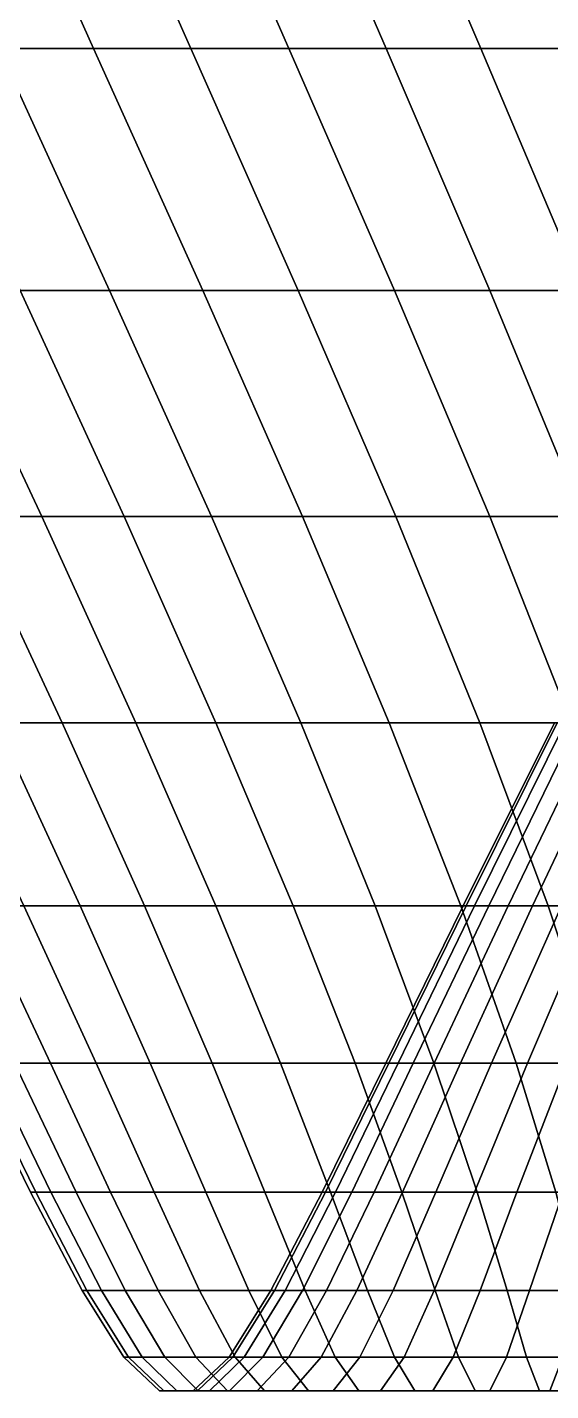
# Model space of a CAD drawing. Extents: x -13.1 to 9.8, y -16 to 20.1.
# Drawn here: x -5.12 to -1.19, y -15.97 to -5.73 of the extents above; entities that cross this region are included whole.
import ezdxf

# ---------------------------------------------------------------- set-up
doc = ezdxf.new("R2010")
doc.units = 0
doc.header["$MEASUREMENT"] = 0

msp = doc.modelspace()

# ---------------------------------------------------------------- linework, layer by layer
for points in [[(-6.20092, -3.97904, 5.64658), (-5.33572, -5.88999, 5.57277), (-4.62299, -5.88999, 5.75576), (-5.47875, -3.97904, 5.832)], [(-5.47875, -3.97904, -5.832), (-4.62299, -5.88999, -5.75576), (-5.33572, -5.88999, -5.57277), (-6.20092, -3.97904, -5.64658)], [(-5.47875, -3.97904, 5.832), (-4.62299, -5.88999, 5.75576), (-3.89294, -5.88999, 5.84799), (-4.73904, -3.97904, 5.92545)], [(-4.73904, -3.97904, -5.92545), (-3.89294, -5.88999, -5.84799), (-4.62299, -5.88999, -5.75576), (-5.47875, -3.97904, -5.832)], [(-4.73904, -3.97904, 5.92545), (-3.89294, -5.88999, 5.84799), (-3.15709, -5.88999, 5.84799), (-3.99344, -3.97904, 5.92545)], [(-3.99344, -3.97904, -5.92545), (-3.15709, -5.88999, -5.84799), (-3.89294, -5.88999, -5.84799), (-4.73904, -3.97904, -5.92545)], [(-3.99344, -3.97904, 5.92545), (-3.15709, -5.88999, 5.84799), (-2.42705, -5.88999, 5.75576), (-3.25372, -3.97904, 5.832)], [(-3.25372, -3.97904, -5.832), (-2.42705, -5.88999, -5.75576), (-3.15709, -5.88999, -5.84799), (-3.99344, -3.97904, -5.92545)], [(-3.25372, -3.97904, 5.832), (-2.42705, -5.88999, 5.75576), (-1.71432, -5.88999, 5.57277), (-2.53155, -3.97904, 5.64658)], [(-2.53155, -3.97904, -5.64658), (-1.71432, -5.88999, -5.57277), (-2.42705, -5.88999, -5.75576), (-3.25372, -3.97904, -5.832)], [(-2.53155, -3.97904, 5.64658), (-1.71432, -5.88999, 5.57277), (-1.03014, -5.88999, 5.30188), (-1.83832, -3.97904, 5.37211)], [(-1.83832, -3.97904, -5.37211), (-1.03014, -5.88999, -5.30188), (-1.71432, -5.88999, -5.57277), (-2.53155, -3.97904, -5.64658)], [(-1.83832, -3.97904, 5.37211), (-1.03014, -5.88999, 5.30188), (-0.385312, -5.88999, 4.94738), (-1.18495, -3.97904, 5.01292)], [(-1.18495, -3.97904, -5.01292), (-0.385312, -5.88999, -4.94738), (-1.03014, -5.88999, -5.30188), (-1.83832, -3.97904, -5.37211)], [(-6.01989, -5.88999, 5.30188), (-5.1742, -7.70806, 5.20512), (-4.50251, -7.70806, 5.47106), (-5.33572, -5.88999, 5.57277)], [(-5.33572, -5.88999, -5.57277), (-4.50251, -7.70806, -5.47106), (-5.1742, -7.70806, -5.20512), (-6.01989, -5.88999, -5.30188)], [(-5.33572, -5.88999, 5.57277), (-4.50251, -7.70806, 5.47106), (-3.80279, -7.70806, 5.65072), (-4.62299, -5.88999, 5.75576)], [(-4.62299, -5.88999, -5.75576), (-3.80279, -7.70806, -5.65072), (-4.50251, -7.70806, -5.47106), (-5.33572, -5.88999, -5.57277)], [(-4.62299, -5.88999, 5.75576), (-3.80279, -7.70806, 5.65072), (-3.08607, -7.70806, 5.74126), (-3.89294, -5.88999, 5.84799)], [(-3.89294, -5.88999, -5.84799), (-3.08607, -7.70806, -5.74126), (-3.80279, -7.70806, -5.65072), (-4.62299, -5.88999, -5.75576)], [(-3.89294, -5.88999, 5.84799), (-3.08607, -7.70806, 5.74126), (-2.36365, -7.70806, 5.74126), (-3.15709, -5.88999, 5.84799)], [(-3.15709, -5.88999, -5.84799), (-2.36365, -7.70806, -5.74126), (-3.08607, -7.70806, -5.74126), (-3.89294, -5.88999, -5.84799)], [(-3.15709, -5.88999, 5.84799), (-2.36365, -7.70806, 5.74126), (-1.64692, -7.70806, 5.65072), (-2.42705, -5.88999, 5.75576)], [(-2.42705, -5.88999, -5.75576), (-1.64692, -7.70806, -5.65072), (-2.36365, -7.70806, -5.74126), (-3.15709, -5.88999, -5.84799)], [(-2.42705, -5.88999, 5.75576), (-1.64692, -7.70806, 5.65072), (-0.947201, -7.70806, 5.47106), (-1.71432, -5.88999, 5.57277)], [(-1.71432, -5.88999, -5.57277), (-0.947201, -7.70806, -5.47106), (-1.64692, -7.70806, -5.65072), (-2.42705, -5.88999, -5.75576)], [(-1.71432, -5.88999, 5.57277), (-0.947201, -7.70806, 5.47106), (-0.275513, -7.70806, 5.20512), (-1.03014, -5.88999, 5.30188)], [(-1.03014, -5.88999, -5.30188), (-0.275513, -7.70806, -5.20512), (-0.947201, -7.70806, -5.47106), (-1.71432, -5.88999, -5.57277)], [(-6.39171, -7.70806, 4.43246), (-5.582, -9.40456, 4.32877), (-5.01123, -9.40456, 4.74346), (-5.80726, -7.70806, 4.85709)], [(-5.80726, -7.70806, -4.85709), (-5.01123, -9.40456, -4.74346), (-5.582, -9.40456, -4.32877), (-6.39171, -7.70806, -4.43246)], [(-5.80726, -7.70806, 4.85709), (-5.01123, -9.40456, 4.74346), (-4.39297, -9.40456, 5.08335), (-5.1742, -7.70806, 5.20512)], [(-5.1742, -7.70806, -5.20512), (-4.39297, -9.40456, -5.08335), (-5.01123, -9.40456, -4.74346), (-5.80726, -7.70806, -4.85709)], [(-5.1742, -7.70806, 5.20512), (-4.39297, -9.40456, 5.08335), (-3.737, -9.40456, 5.34307), (-4.50251, -7.70806, 5.47106)], [(-4.50251, -7.70806, -5.47106), (-3.737, -9.40456, -5.34307), (-4.39297, -9.40456, -5.08335), (-5.1742, -7.70806, -5.20512)], [(-4.50251, -7.70806, 5.47106), (-3.737, -9.40456, 5.34307), (-3.05365, -9.40456, 5.51852), (-3.80279, -7.70806, 5.65072)], [(-3.80279, -7.70806, -5.65072), (-3.05365, -9.40456, -5.51852), (-3.737, -9.40456, -5.34307), (-4.50251, -7.70806, -5.47106)], [(-3.80279, -7.70806, 5.65072), (-3.05365, -9.40456, 5.51852), (-2.35369, -9.40456, 5.60695), (-3.08607, -7.70806, 5.74126)], [(-3.08607, -7.70806, -5.74126), (-2.35369, -9.40456, -5.60695), (-3.05365, -9.40456, -5.51852), (-3.80279, -7.70806, -5.65072)], [(-3.08607, -7.70806, 5.74126), (-2.35369, -9.40456, 5.60695), (-1.64817, -9.40456, 5.60695), (-2.36365, -7.70806, 5.74126)], [(-2.36365, -7.70806, -5.74126), (-1.64817, -9.40456, -5.60695), (-2.35369, -9.40456, -5.60695), (-3.08607, -7.70806, -5.74126)], [(-2.36365, -7.70806, 5.74126), (-1.64817, -9.40456, 5.60695), (-0.948218, -9.40456, 5.51852), (-1.64692, -7.70806, 5.65072)], [(-1.64692, -7.70806, -5.65072), (-0.948218, -9.40456, -5.51852), (-1.64817, -9.40456, -5.60695), (-2.36365, -7.70806, -5.74126)], [(-1.64692, -7.70806, 5.65072), (-0.948218, -9.40456, 5.51852), (-0.264864, -9.40456, 5.34307), (-0.947201, -7.70806, 5.47106)], [(-0.947201, -7.70806, -5.47106), (-0.264864, -9.40456, -5.34307), (-0.948218, -9.40456, -5.51852), (-1.64692, -7.70806, -5.65072)], [(-6.0963, -9.40456, 3.84581), (-5.3584, -10.9528, 3.73622), (-4.85875, -10.9528, 4.20541), (-5.582, -9.40456, 4.32877)], [(-5.582, -9.40456, -4.32877), (-4.85875, -10.9528, -4.20541), (-5.3584, -10.9528, -3.73622), (-6.0963, -9.40456, -3.84581)], [(-5.582, -9.40456, 4.32877), (-4.85875, -10.9528, 4.20541), (-4.30424, -10.9528, 4.60829), (-5.01123, -9.40456, 4.74346)], [(-5.01123, -9.40456, -4.74346), (-4.30424, -10.9528, -4.60829), (-4.85875, -10.9528, -4.20541), (-5.582, -9.40456, -4.32877)], [(-5.01123, -9.40456, 4.74346), (-4.30424, -10.9528, 4.60829), (-3.70361, -10.9528, 4.93849), (-4.39297, -9.40456, 5.08335)], [(-4.39297, -9.40456, -5.08335), (-3.70361, -10.9528, -4.93849), (-4.30424, -10.9528, -4.60829), (-5.01123, -9.40456, -4.74346)], [(-4.39297, -9.40456, 5.08335), (-3.70361, -10.9528, 4.93849), (-3.06633, -10.9528, 5.19081), (-3.737, -9.40456, 5.34307)], [(-3.737, -9.40456, -5.34307), (-3.06633, -10.9528, -5.19081), (-3.70361, -10.9528, -4.93849), (-4.39297, -9.40456, -5.08335)], [(-3.737, -9.40456, 5.34307), (-3.06633, -10.9528, 5.19081), (-2.40245, -10.9528, 5.36126), (-3.05365, -9.40456, 5.51852)], [(-3.05365, -9.40456, -5.51852), (-2.40245, -10.9528, -5.36126), (-3.06633, -10.9528, -5.19081), (-3.737, -9.40456, -5.34307)], [(-3.05365, -9.40456, 5.51852), (-2.40245, -10.9528, 5.36126), (-1.72244, -10.9528, 5.44717), (-2.35369, -9.40456, 5.60695)], [(-2.35369, -9.40456, -5.60695), (-1.72244, -10.9528, -5.44717), (-2.40245, -10.9528, -5.36126), (-3.05365, -9.40456, -5.51852)], [(-2.35369, -9.40456, 5.60695), (-1.72244, -10.9528, 5.44717), (-1.03702, -10.9528, 5.44717), (-1.64817, -9.40456, 5.60695)], [(-1.64817, -9.40456, -5.60695), (-1.03702, -10.9528, -5.44717), (-1.72244, -10.9528, -5.44717), (-2.35369, -9.40456, -5.60695)], [(-1.64817, -9.40456, 5.60695), (-1.03702, -10.9528, 5.44717), (-0.357016, -10.9528, 5.36126), (-0.948218, -9.40456, 5.51852)], [(-0.948218, -9.40456, -5.51852), (-0.357016, -10.9528, -5.36126), (-1.03702, -10.9528, -5.44717), (-1.64817, -9.40456, -5.60695)], [(-5.7953, -10.9528, 3.2081), (-5.14512, -12.3282, 3.10048), (-4.72288, -12.3282, 3.61088), (-5.3584, -10.9528, 3.73622)], [(-5.3584, -10.9528, -3.73622), (-4.72288, -12.3282, -3.61088), (-5.14512, -12.3282, -3.10048), (-5.7953, -10.9528, -3.2081)], [(-5.3584, -10.9528, 3.73622), (-4.72288, -12.3282, 3.61088), (-4.24, -12.3282, 4.06434), (-4.85875, -10.9528, 4.20541)], [(-4.85875, -10.9528, -4.20541), (-4.24, -12.3282, -4.06434), (-4.72288, -12.3282, -3.61088), (-5.3584, -10.9528, -3.73622)], [(-4.85875, -10.9528, 4.20541), (-4.24, -12.3282, 4.06434), (-3.70409, -12.3282, 4.4537), (-4.30424, -10.9528, 4.60829)], [(-4.30424, -10.9528, -4.60829), (-3.70409, -12.3282, -4.4537), (-4.24, -12.3282, -4.06434), (-4.85875, -10.9528, -4.20541)], [(-4.30424, -10.9528, 4.60829), (-3.70409, -12.3282, 4.4537), (-3.1236, -12.3282, 4.77283), (-3.70361, -10.9528, 4.93849)], [(-3.70361, -10.9528, -4.93849), (-3.1236, -12.3282, -4.77283), (-3.70409, -12.3282, -4.4537), (-4.30424, -10.9528, -4.60829)], [(-3.70361, -10.9528, 4.93849), (-3.1236, -12.3282, 4.77283), (-2.5077, -12.3282, 5.01668), (-3.06633, -10.9528, 5.19081)], [(-3.06633, -10.9528, -5.19081), (-2.5077, -12.3282, -5.01668), (-3.1236, -12.3282, -4.77283), (-3.70361, -10.9528, -4.93849)], [(-3.06633, -10.9528, 5.19081), (-2.5077, -12.3282, 5.01668), (-1.86609, -12.3282, 5.18142), (-2.40245, -10.9528, 5.36126)], [(-2.40245, -10.9528, -5.36126), (-1.86609, -12.3282, -5.18142), (-2.5077, -12.3282, -5.01668), (-3.06633, -10.9528, -5.19081)], [(-2.40245, -10.9528, 5.36126), (-1.86609, -12.3282, 5.18142), (-1.20889, -12.3282, 5.26444), (-1.72244, -10.9528, 5.44717)], [(-1.72244, -10.9528, -5.44717), (-1.20889, -12.3282, -5.26444), (-1.86609, -12.3282, -5.18142), (-2.40245, -10.9528, -5.36126)], [(-1.84747, -12.3282), (-1.16233, -10.9528), (-1.14229, -10.9528, 0.318605), (-1.82598, -12.3282, 0.341552)], [(-1.82598, -12.3282, -0.341552), (-1.14229, -10.9528, -0.318605), (-1.16233, -10.9528), (-1.84747, -12.3282)], [(-1.82598, -12.3282, 0.341552), (-1.14229, -10.9528, 0.318605), (-1.08247, -10.9528, 0.632185), (-1.76185, -12.3282, 0.677718)], [(-1.76185, -12.3282, -0.677718), (-1.08247, -10.9528, -0.632185), (-1.14229, -10.9528, -0.318605), (-1.82598, -12.3282, -0.341552)], [(-1.76185, -12.3282, 0.677718), (-1.08247, -10.9528, 0.632185), (-0.983819, -10.9528, 0.935796), (-1.6561, -12.3282, 1.0032)], [(-1.6561, -12.3282, -1.0032), (-0.983819, -10.9528, -0.935796), (-1.08247, -10.9528, -0.632185), (-1.76185, -12.3282, -0.677718)], [(-1.72244, -10.9528, 5.44717), (-1.20889, -12.3282, 5.26444), (-0.546472, -12.3282, 5.26444), (-1.03702, -10.9528, 5.44717)], [(-1.03702, -10.9528, -5.44717), (-0.546472, -12.3282, -5.26444), (-1.20889, -12.3282, -5.26444), (-1.72244, -10.9528, -5.44717)], [(-1.6561, -12.3282, 1.0032), (-0.983819, -10.9528, 0.935796), (-0.847895, -10.9528, 1.22465), (-1.51039, -12.3282, 1.31285)], [(-1.51039, -12.3282, -1.31285), (-0.847895, -10.9528, -1.22465), (-0.983819, -10.9528, -0.935796), (-1.6561, -12.3282, -1.0032)], [(-1.51039, -12.3282, 1.31285), (-0.847895, -10.9528, 1.22465), (-0.67684, -10.9528, 1.49419), (-1.32701, -12.3282, 1.6018)], [(-1.32701, -12.3282, -1.6018), (-0.67684, -10.9528, -1.49419), (-0.847895, -10.9528, -1.22465), (-1.51039, -12.3282, -1.31285)], [(-1.32701, -12.3282, 1.6018), (-0.67684, -10.9528, 1.49419), (-0.473352, -10.9528, 1.74016), (-1.10887, -12.3282, 1.86549)], [(-1.10887, -12.3282, -1.86549), (-0.473352, -10.9528, -1.74016), (-0.67684, -10.9528, -1.49419), (-1.32701, -12.3282, -1.6018)], [(-5.78211, -12.3282, 1.9418), (-5.21598, -13.5092, 1.867), (-4.9448, -13.5092, 2.44329), (-5.50007, -12.3282, 2.54118)], [(-5.50007, -12.3282, -2.54118), (-4.9448, -13.5092, -2.44329), (-5.21598, -13.5092, -1.867), (-5.78211, -12.3282, -1.9418)], [(-5.50007, -12.3282, 2.54118), (-4.9448, -13.5092, 2.44329), (-4.60353, -13.5092, 2.98104), (-5.14512, -12.3282, 3.10048)], [(-5.14512, -12.3282, -3.10048), (-4.60353, -13.5092, -2.98104), (-4.9448, -13.5092, -2.44329), (-5.50007, -12.3282, -2.54118)], [(-5.14512, -12.3282, 3.10048), (-4.60353, -13.5092, 2.98104), (-4.19756, -13.5092, 3.47179), (-4.72288, -12.3282, 3.61088)], [(-4.72288, -12.3282, -3.61088), (-4.19756, -13.5092, -3.47179), (-4.60353, -13.5092, -2.98104), (-5.14512, -12.3282, -3.10048)], [(-4.72288, -12.3282, 3.61088), (-4.19756, -13.5092, 3.47179), (-3.73327, -13.5092, 3.90778), (-4.24, -12.3282, 4.06434)], [(-4.24, -12.3282, -4.06434), (-3.73327, -13.5092, -3.90778), (-4.19756, -13.5092, -3.47179), (-4.72288, -12.3282, -3.61088)], [(-4.24, -12.3282, 4.06434), (-3.73327, -13.5092, 3.90778), (-3.21801, -13.5092, 4.28214), (-3.70409, -12.3282, 4.4537)], [(-3.70409, -12.3282, -4.4537), (-3.21801, -13.5092, -4.28214), (-3.73327, -13.5092, -3.90778), (-4.24, -12.3282, -4.06434)], [(-3.70409, -12.3282, 4.4537), (-3.21801, -13.5092, 4.28214), (-2.65988, -13.5092, 4.58897), (-3.1236, -12.3282, 4.77283)], [(-3.1236, -12.3282, -4.77283), (-2.65988, -13.5092, -4.58897), (-3.21801, -13.5092, -4.28214), (-3.70409, -12.3282, -4.4537)], [(-3.1236, -12.3282, 4.77283), (-2.65988, -13.5092, 4.58897), (-2.06771, -13.5092, 4.82343), (-2.5077, -12.3282, 5.01668)], [(-2.5077, -12.3282, -5.01668), (-2.06771, -13.5092, -4.82343), (-2.65988, -13.5092, -4.58897), (-3.1236, -12.3282, -4.77283)], [(-2.5077, -12.3282, 5.01668), (-2.06771, -13.5092, 4.82343), (-1.45081, -13.5092, 4.98182), (-1.86609, -12.3282, 5.18142)], [(-1.86609, -12.3282, -5.18142), (-1.45081, -13.5092, -4.98182), (-2.06771, -13.5092, -4.82343), (-2.5077, -12.3282, -5.01668)], [(-2.42787, -13.5092), (-1.84747, -12.3282), (-1.82598, -12.3282, 0.341552), (-2.40478, -13.5092, 0.367019)], [(-2.40478, -13.5092, -0.367019), (-1.82598, -12.3282, -0.341552), (-1.84747, -12.3282), (-2.42787, -13.5092)], [(-2.40478, -13.5092, 0.367019), (-1.82598, -12.3282, 0.341552), (-1.76185, -12.3282, 0.677718), (-2.33587, -13.5092, 0.72825)], [(-2.33587, -13.5092, -0.72825), (-1.76185, -12.3282, -0.677718), (-1.82598, -12.3282, -0.341552), (-2.40478, -13.5092, -0.367019)], [(-2.33587, -13.5092, 0.72825), (-1.76185, -12.3282, 0.677718), (-1.6561, -12.3282, 1.0032), (-2.22223, -13.5092, 1.078)], [(-2.22223, -13.5092, -1.078), (-1.6561, -12.3282, -1.0032), (-1.76185, -12.3282, -0.677718), (-2.33587, -13.5092, -0.72825)], [(-2.22223, -13.5092, 1.078), (-1.6561, -12.3282, 1.0032), (-1.51039, -12.3282, 1.31285), (-2.06565, -13.5092, 1.41074)], [(-2.06565, -13.5092, -1.41074), (-1.51039, -12.3282, -1.31285), (-1.6561, -12.3282, -1.0032), (-2.22223, -13.5092, -1.078)], [(-2.06565, -13.5092, 1.41074), (-1.51039, -12.3282, 1.31285), (-1.32701, -12.3282, 1.6018), (-1.8686, -13.5092, 1.72124)], [(-1.8686, -13.5092, -1.72124), (-1.32701, -12.3282, -1.6018), (-1.51039, -12.3282, -1.31285), (-2.06565, -13.5092, -1.41074)], [(-1.8686, -13.5092, 1.72124), (-1.32701, -12.3282, 1.6018), (-1.10887, -12.3282, 1.86549), (-1.63419, -13.5092, 2.00459)], [(-1.63419, -13.5092, -2.00459), (-1.10887, -12.3282, -1.86549), (-1.32701, -12.3282, -1.6018), (-1.8686, -13.5092, -1.72124)], [(-1.86609, -12.3282, 5.18142), (-1.45081, -13.5092, 4.98182), (-0.818931, -13.5092, 5.06165), (-1.20889, -12.3282, 5.26444)], [(-1.20889, -12.3282, -5.26444), (-0.818931, -13.5092, -5.06165), (-1.45081, -13.5092, -4.98182), (-1.86609, -12.3282, -5.18142)], [(-1.63419, -13.5092, 2.00459), (-1.10887, -12.3282, 1.86549), (-0.859395, -12.3282, 2.09977), (-1.36612, -13.5092, 2.25633)], [(-1.36612, -13.5092, -2.25633), (-0.859395, -12.3282, -2.09977), (-1.10887, -12.3282, -1.86549), (-1.63419, -13.5092, -2.00459)], [(-1.36612, -13.5092, 2.25633), (-0.859395, -12.3282, 2.09977), (-0.582527, -12.3282, 2.30092), (-1.06861, -13.5092, 2.47248)], [(-1.06861, -13.5092, -2.47248), (-0.582527, -12.3282, -2.30092), (-0.859395, -12.3282, -2.09977), (-1.36612, -13.5092, -2.25633)], [(-1.20889, -12.3282, 5.26444), (-0.818931, -13.5092, 5.06165), (-0.182028, -13.5092, 5.06165), (-0.546472, -12.3282, 5.26444)], [(-0.546472, -12.3282, -5.26444), (-0.182028, -13.5092, -5.06165), (-0.818931, -13.5092, -5.06165), (-1.20889, -12.3282, -5.26444)], [(-5.57213, -13.5092), (-5.09469, -14.4772), (-5.05644, -14.4772, 0.608062), (-5.53214, -13.5092, 0.635647)], [(-5.53214, -13.5092, -0.635647), (-5.05644, -14.4772, -0.608062), (-5.09469, -14.4772), (-5.57213, -13.5092)], [(-5.53214, -13.5092, 0.635647), (-5.05644, -14.4772, 0.608062), (-4.94227, -14.4772, 1.20653), (-5.4128, -13.5092, 1.26127)], [(-5.4128, -13.5092, -1.26127), (-4.94227, -14.4772, -1.20653), (-5.05644, -14.4772, -0.608062), (-5.53214, -13.5092, -0.635647)], [(-5.4128, -13.5092, 1.26127), (-4.94227, -14.4772, 1.20653), (-4.754, -14.4772, 1.78598), (-5.21598, -13.5092, 1.867)], [(-5.21598, -13.5092, -1.867), (-4.754, -14.4772, -1.78598), (-4.94227, -14.4772, -1.20653), (-5.4128, -13.5092, -1.26127)], [(-5.21598, -13.5092, 1.867), (-4.754, -14.4772, 1.78598), (-4.49459, -14.4772, 2.33726), (-4.9448, -13.5092, 2.44329)], [(-4.9448, -13.5092, -2.44329), (-4.49459, -14.4772, -2.33726), (-4.754, -14.4772, -1.78598), (-5.21598, -13.5092, -1.867)], [(-4.9448, -13.5092, 2.44329), (-4.49459, -14.4772, 2.33726), (-4.16813, -14.4772, 2.85167), (-4.60353, -13.5092, 2.98104)], [(-4.60353, -13.5092, -2.98104), (-4.16813, -14.4772, -2.85167), (-4.49459, -14.4772, -2.33726), (-4.9448, -13.5092, -2.44329)], [(-4.60353, -13.5092, 2.98104), (-4.16813, -14.4772, 2.85167), (-3.77977, -14.4772, 3.32112), (-4.19756, -13.5092, 3.47179)], [(-4.19756, -13.5092, -3.47179), (-3.77977, -14.4772, -3.32112), (-4.16813, -14.4772, -2.85167), (-4.60353, -13.5092, -2.98104)], [(-4.19756, -13.5092, 3.47179), (-3.77977, -14.4772, 3.32112), (-3.33564, -14.4772, 3.73819), (-3.73327, -13.5092, 3.90778)], [(-3.73327, -13.5092, -3.90778), (-3.33564, -14.4772, -3.73819), (-3.77977, -14.4772, -3.32112), (-4.19756, -13.5092, -3.47179)], [(-3.73327, -13.5092, 3.90778), (-3.33564, -14.4772, 3.73819), (-2.84273, -14.4772, 4.09631), (-3.21801, -13.5092, 4.28214)], [(-3.21801, -13.5092, -4.28214), (-2.84273, -14.4772, -4.09631), (-3.33564, -14.4772, -3.73819), (-3.73327, -13.5092, -3.90778)], [(-3.21801, -13.5092, 4.28214), (-2.84273, -14.4772, 4.09631), (-2.30883, -14.4772, 4.38982), (-2.65988, -13.5092, 4.58897)], [(-2.65988, -13.5092, -4.58897), (-2.30883, -14.4772, -4.38982), (-2.84273, -14.4772, -4.09631), (-3.21801, -13.5092, -4.28214)], [(-2.90531, -14.4772), (-2.42787, -13.5092), (-2.40478, -13.5092, 0.367019), (-2.88048, -14.4772, 0.394604)], [(-2.88048, -14.4772, -0.394604), (-2.40478, -13.5092, -0.367019), (-2.42787, -13.5092), (-2.90531, -14.4772)], [(-2.88048, -14.4772, 0.394604), (-2.40478, -13.5092, 0.367019), (-2.33587, -13.5092, 0.72825), (-2.80639, -14.4772, 0.782986)], [(-2.80639, -14.4772, -0.782986), (-2.33587, -13.5092, -0.72825), (-2.40478, -13.5092, -0.367019), (-2.88048, -14.4772, -0.394604)], [(-2.80639, -14.4772, 0.782986), (-2.33587, -13.5092, 0.72825), (-2.22223, -13.5092, 1.078), (-2.68421, -14.4772, 1.15902)], [(-2.68421, -14.4772, -1.15902), (-2.22223, -13.5092, -1.078), (-2.33587, -13.5092, -0.72825), (-2.80639, -14.4772, -0.782986)], [(-2.68421, -14.4772, 1.15902), (-2.22223, -13.5092, 1.078), (-2.06565, -13.5092, 1.41074), (-2.51586, -14.4772, 1.51677)], [(-2.51586, -14.4772, -1.51677), (-2.06565, -13.5092, -1.41074), (-2.22223, -13.5092, -1.078), (-2.68421, -14.4772, -1.15902)], [(-2.65988, -13.5092, 4.58897), (-2.30883, -14.4772, 4.38982), (-1.74235, -14.4772, 4.61411), (-2.06771, -13.5092, 4.82343)], [(-2.06771, -13.5092, -4.82343), (-1.74235, -14.4772, -4.61411), (-2.30883, -14.4772, -4.38982), (-2.65988, -13.5092, -4.58897)], [(-2.51586, -14.4772, 1.51677), (-2.06565, -13.5092, 1.41074), (-1.8686, -13.5092, 1.72124), (-2.30401, -14.4772, 1.85061)], [(-2.30401, -14.4772, -1.85061), (-1.8686, -13.5092, -1.72124), (-2.06565, -13.5092, -1.41074), (-2.51586, -14.4772, -1.51677)], [(-2.30401, -14.4772, 1.85061), (-1.8686, -13.5092, 1.72124), (-1.63419, -13.5092, 2.00459), (-2.05198, -14.4772, 2.15526)], [(-2.05198, -14.4772, -2.15526), (-1.63419, -13.5092, -2.00459), (-1.8686, -13.5092, -1.72124), (-2.30401, -14.4772, -1.85061)], [(-2.06771, -13.5092, 4.82343), (-1.74235, -14.4772, 4.61411), (-1.15223, -14.4772, 4.76562), (-1.45081, -13.5092, 4.98182)], [(-1.45081, -13.5092, -4.98182), (-1.15223, -14.4772, -4.76562), (-1.74235, -14.4772, -4.61411), (-2.06771, -13.5092, -4.82343)], [(-2.05198, -14.4772, 2.15526), (-1.63419, -13.5092, 2.00459), (-1.36612, -13.5092, 2.25633), (-1.76376, -14.4772, 2.42592)], [(-1.76376, -14.4772, -2.42592), (-1.36612, -13.5092, -2.25633), (-1.63419, -13.5092, -2.00459), (-2.05198, -14.4772, -2.15526)], [(-1.76376, -14.4772, 2.42592), (-1.36612, -13.5092, 2.25633), (-1.06861, -13.5092, 2.47248), (-1.44388, -14.4772, 2.65832)], [(-1.44388, -14.4772, -2.65832), (-1.06861, -13.5092, -2.47248), (-1.36612, -13.5092, -2.25633), (-1.76376, -14.4772, -2.42592)], [(-1.45081, -13.5092, 4.98182), (-1.15223, -14.4772, 4.76562), (-0.547768, -14.4772, 4.84199), (-0.818931, -13.5092, 5.06165)], [(-0.818931, -13.5092, -5.06165), (-0.547768, -14.4772, -4.84199), (-1.15223, -14.4772, -4.76562), (-1.45081, -13.5092, -4.98182)], [(-1.44388, -14.4772, 2.65832), (-1.06861, -13.5092, 2.47248), (-0.74635, -13.5092, 2.64965), (-1.09741, -14.4772, 2.84879)], [(-1.09741, -14.4772, -2.84879), (-0.74635, -13.5092, -2.64965), (-1.06861, -13.5092, -2.47248), (-1.44388, -14.4772, -2.65832)], [(-5.09469, -14.4772), (-4.70878, -15.2169), (-4.67237, -15.2169, 0.578793), (-5.05644, -14.4772, 0.608062)], [(-5.05644, -14.4772, -0.608062), (-4.67237, -15.2169, -0.578793), (-4.70878, -15.2169), (-5.09469, -14.4772)], [(-5.05644, -14.4772, 0.608062), (-4.67237, -15.2169, 0.578793), (-4.5637, -15.2169, 1.14846), (-4.94227, -14.4772, 1.20653)], [(-4.94227, -14.4772, -1.20653), (-4.5637, -15.2169, -1.14846), (-4.67237, -15.2169, -0.578793), (-5.05644, -14.4772, -0.608062)], [(-4.94227, -14.4772, 1.20653), (-4.5637, -15.2169, 1.14846), (-4.38449, -15.2169, 1.70001), (-4.754, -14.4772, 1.78598)], [(-4.754, -14.4772, -1.78598), (-4.38449, -15.2169, -1.70001), (-4.5637, -15.2169, -1.14846), (-4.94227, -14.4772, -1.20653)], [(-4.754, -14.4772, 1.78598), (-4.38449, -15.2169, 1.70001), (-4.13756, -15.2169, 2.22475), (-4.49459, -14.4772, 2.33726)], [(-4.49459, -14.4772, -2.33726), (-4.13756, -15.2169, -2.22475), (-4.38449, -15.2169, -1.70001), (-4.754, -14.4772, -1.78598)], [(-4.49459, -14.4772, 2.33726), (-4.13756, -15.2169, 2.22475), (-3.82681, -15.2169, 2.71441), (-4.16813, -14.4772, 2.85167)], [(-4.16813, -14.4772, -2.85167), (-3.82681, -15.2169, -2.71441), (-4.13756, -15.2169, -2.22475), (-4.49459, -14.4772, -2.33726)], [(-4.16813, -14.4772, 2.85167), (-3.82681, -15.2169, 2.71441), (-3.45715, -15.2169, 3.16126), (-3.77977, -14.4772, 3.32112)], [(-3.77977, -14.4772, -3.32112), (-3.45715, -15.2169, -3.16126), (-3.82681, -15.2169, -2.71441), (-4.16813, -14.4772, -2.85167)], [(-3.77977, -14.4772, 3.32112), (-3.45715, -15.2169, 3.16126), (-3.03439, -15.2169, 3.55826), (-3.33564, -14.4772, 3.73819)], [(-3.33564, -14.4772, -3.73819), (-3.03439, -15.2169, -3.55826), (-3.45715, -15.2169, -3.16126), (-3.77977, -14.4772, -3.32112)], [(-3.33564, -14.4772, 3.73819), (-3.03439, -15.2169, 3.55826), (-2.56521, -15.2169, 3.89914), (-2.84273, -14.4772, 4.09631)], [(-2.84273, -14.4772, -4.09631), (-2.56521, -15.2169, -3.89914), (-3.03439, -15.2169, -3.55826), (-3.33564, -14.4772, -3.73819)], [(-3.29122, -15.2169), (-2.90531, -14.4772), (-2.88048, -14.4772, 0.394604), (-3.26455, -15.2169, 0.423873)], [(-3.26455, -15.2169, -0.423873), (-2.88048, -14.4772, -0.394604), (-2.90531, -14.4772), (-3.29122, -15.2169)], [(-3.26455, -15.2169, 0.423873), (-2.88048, -14.4772, 0.394604), (-2.80639, -14.4772, 0.782986), (-3.18497, -15.2169, 0.841061)], [(-3.18497, -15.2169, -0.841061), (-2.80639, -14.4772, -0.782986), (-2.88048, -14.4772, -0.394604), (-3.26455, -15.2169, -0.423873)], [(-3.18497, -15.2169, 0.841061), (-2.80639, -14.4772, 0.782986), (-2.68421, -14.4772, 1.15902), (-3.05373, -15.2169, 1.24498)], [(-3.05373, -15.2169, -1.24498), (-2.68421, -14.4772, -1.15902), (-2.80639, -14.4772, -0.782986), (-3.18497, -15.2169, -0.841061)], [(-3.05373, -15.2169, 1.24498), (-2.68421, -14.4772, 1.15902), (-2.51586, -14.4772, 1.51677), (-2.87289, -15.2169, 1.62927)], [(-2.87289, -15.2169, -1.62927), (-2.51586, -14.4772, -1.51677), (-2.68421, -14.4772, -1.15902), (-3.05373, -15.2169, -1.24498)], [(-2.87289, -15.2169, 1.62927), (-2.51586, -14.4772, 1.51677), (-2.30401, -14.4772, 1.85061), (-2.64532, -15.2169, 1.98787)], [(-2.64532, -15.2169, -1.98787), (-2.30401, -14.4772, -1.85061), (-2.51586, -14.4772, -1.51677), (-2.87289, -15.2169, -1.62927)], [(-2.84273, -14.4772, 4.09631), (-2.56521, -15.2169, 3.89914), (-2.05701, -15.2169, 4.17852), (-2.30883, -14.4772, 4.38982)], [(-2.30883, -14.4772, -4.38982), (-2.05701, -15.2169, -4.17852), (-2.56521, -15.2169, -3.89914), (-2.84273, -14.4772, -4.09631)], [(-2.64532, -15.2169, 1.98787), (-2.30401, -14.4772, 1.85061), (-2.05198, -14.4772, 2.15526), (-2.3746, -15.2169, 2.31512)], [(-2.3746, -15.2169, -2.31512), (-2.05198, -14.4772, -2.15526), (-2.30401, -14.4772, -1.85061), (-2.64532, -15.2169, -1.98787)], [(-2.3746, -15.2169, 2.31512), (-2.05198, -14.4772, 2.15526), (-1.76376, -14.4772, 2.42592), (-2.065, -15.2169, 2.60585)], [(-2.065, -15.2169, -2.60585), (-1.76376, -14.4772, -2.42592), (-2.05198, -14.4772, -2.15526), (-2.3746, -15.2169, -2.31512)], [(-2.30883, -14.4772, 4.38982), (-2.05701, -15.2169, 4.17852), (-1.5178, -15.2169, 4.39201), (-1.74235, -14.4772, 4.61411)], [(-1.74235, -14.4772, -4.61411), (-1.5178, -15.2169, -4.39201), (-2.05701, -15.2169, -4.17852), (-2.30883, -14.4772, -4.38982)], [(-2.065, -15.2169, 2.60585), (-1.76376, -14.4772, 2.42592), (-1.44388, -14.4772, 2.65832), (-1.7214, -15.2169, 2.85549)], [(-1.7214, -15.2169, -2.85549), (-1.44388, -14.4772, -2.65832), (-1.76376, -14.4772, -2.42592), (-2.065, -15.2169, -2.60585)], [(-1.74235, -14.4772, 4.61411), (-1.5178, -15.2169, 4.39201), (-0.956079, -15.2169, 4.53624), (-1.15223, -14.4772, 4.76562)], [(-1.15223, -14.4772, -4.76562), (-0.956079, -15.2169, -4.53624), (-1.5178, -15.2169, -4.39201), (-1.74235, -14.4772, -4.61411)], [(-1.7214, -15.2169, 2.85549), (-1.44388, -14.4772, 2.65832), (-1.09741, -14.4772, 2.84879), (-1.34922, -15.2169, 3.06009)], [(-1.34922, -15.2169, -3.06009), (-1.09741, -14.4772, -2.84879), (-1.44388, -14.4772, -2.65832), (-1.7214, -15.2169, -2.85549)], [(-1.34922, -15.2169, 3.06009), (-1.09741, -14.4772, 2.84879), (-0.729786, -14.4772, 2.99435), (-0.954339, -15.2169, 3.21644)], [(-0.954339, -15.2169, -3.21644), (-0.729786, -14.4772, -2.99435), (-1.09741, -14.4772, -2.84879), (-1.34922, -15.2169, -3.06009)], [(-4.70878, -15.2169), (-4.39468, -15.7166), (-4.36018, -15.7166, 0.548303), (-4.67237, -15.2169, 0.578793)], [(-4.67237, -15.2169, -0.578793), (-4.36018, -15.7166, -0.548303), (-4.39468, -15.7166), (-4.70878, -15.2169)], [(-4.67237, -15.2169, 0.578793), (-4.36018, -15.7166, 0.548303), (-4.25724, -15.7166, 1.08796), (-4.5637, -15.2169, 1.14846)], [(-4.5637, -15.2169, -1.14846), (-4.25724, -15.7166, -1.08796), (-4.36018, -15.7166, -0.548303), (-4.67237, -15.2169, -0.578793)], [(-4.5637, -15.2169, 1.14846), (-4.25724, -15.7166, 1.08796), (-4.08747, -15.7166, 1.61046), (-4.38449, -15.2169, 1.70001)], [(-4.38449, -15.2169, -1.70001), (-4.08747, -15.7166, -1.61046), (-4.25724, -15.7166, -1.08796), (-4.5637, -15.2169, -1.14846)], [(-4.38449, -15.2169, 1.70001), (-4.08747, -15.7166, 1.61046), (-3.85355, -15.7166, 2.10756), (-4.13756, -15.2169, 2.22475)], [(-4.13756, -15.2169, -2.22475), (-3.85355, -15.7166, -2.10756), (-4.08747, -15.7166, -1.61046), (-4.38449, -15.2169, -1.70001)], [(-4.13756, -15.2169, 2.22475), (-3.85355, -15.7166, 2.10756), (-3.55917, -15.7166, 2.57142), (-3.82681, -15.2169, 2.71441)], [(-3.82681, -15.2169, -2.71441), (-3.55917, -15.7166, -2.57142), (-3.85355, -15.7166, -2.10756), (-4.13756, -15.2169, -2.22475)], [(-3.82681, -15.2169, 2.71441), (-3.55917, -15.7166, 2.57142), (-3.20898, -15.7166, 2.99473), (-3.45715, -15.2169, 3.16126)], [(-3.45715, -15.2169, -3.16126), (-3.20898, -15.7166, -2.99473), (-3.55917, -15.7166, -2.57142), (-3.82681, -15.2169, -2.71441)], [(-3.60532, -15.7166), (-3.29122, -15.2169), (-3.26455, -15.2169, 0.423873), (-3.57674, -15.7166, 0.454363)], [(-3.57674, -15.7166, -0.454363), (-3.26455, -15.2169, -0.423873), (-3.29122, -15.2169), (-3.60532, -15.7166)], [(-3.57674, -15.7166, 0.454363), (-3.26455, -15.2169, 0.423873), (-3.18497, -15.2169, 0.841061), (-3.49143, -15.7166, 0.90156)], [(-3.49143, -15.7166, -0.90156), (-3.18497, -15.2169, -0.841061), (-3.26455, -15.2169, -0.423873), (-3.57674, -15.7166, -0.454363)], [(-3.49143, -15.7166, 0.90156), (-3.18497, -15.2169, 0.841061), (-3.05373, -15.2169, 1.24498), (-3.35075, -15.7166, 1.33454)], [(-3.35075, -15.7166, -1.33454), (-3.05373, -15.2169, -1.24498), (-3.18497, -15.2169, -0.841061), (-3.49143, -15.7166, -0.90156)], [(-3.45715, -15.2169, 3.16126), (-3.20898, -15.7166, 2.99473), (-2.80849, -15.7166, 3.37081), (-3.03439, -15.2169, 3.55826)], [(-3.03439, -15.2169, -3.55826), (-2.80849, -15.7166, -3.37081), (-3.20898, -15.7166, -2.99473), (-3.45715, -15.2169, -3.16126)], [(-3.35075, -15.7166, 1.33454), (-3.05373, -15.2169, 1.24498), (-2.87289, -15.2169, 1.62927), (-3.15691, -15.7166, 1.74647)], [(-3.15691, -15.7166, -1.74647), (-2.87289, -15.2169, -1.62927), (-3.05373, -15.2169, -1.24498), (-3.35075, -15.7166, -1.33454)], [(-3.15691, -15.7166, 1.74647), (-2.87289, -15.2169, 1.62927), (-2.64532, -15.2169, 1.98787), (-2.91296, -15.7166, 2.13086)], [(-2.91296, -15.7166, -2.13086), (-2.64532, -15.2169, -1.98787), (-2.87289, -15.2169, -1.62927), (-3.15691, -15.7166, -1.74647)], [(-3.03439, -15.2169, 3.55826), (-2.80849, -15.7166, 3.37081), (-2.36403, -15.7166, 3.69373), (-2.56521, -15.2169, 3.89914)], [(-2.56521, -15.2169, -3.89914), (-2.36403, -15.7166, -3.69373), (-2.80849, -15.7166, -3.37081), (-3.03439, -15.2169, -3.55826)], [(-2.91296, -15.7166, 2.13086), (-2.64532, -15.2169, 1.98787), (-2.3746, -15.2169, 2.31512), (-2.62277, -15.7166, 2.48165)], [(-2.62277, -15.7166, -2.48165), (-2.3746, -15.2169, -2.31512), (-2.64532, -15.2169, -1.98787), (-2.91296, -15.7166, -2.13086)], [(-2.62277, -15.7166, 2.48165), (-2.3746, -15.2169, 2.31512), (-2.065, -15.2169, 2.60585), (-2.2909, -15.7166, 2.79329)], [(-2.2909, -15.7166, -2.79329), (-2.065, -15.2169, -2.60585), (-2.3746, -15.2169, -2.31512), (-2.62277, -15.7166, -2.48165)], [(-2.56521, -15.2169, 3.89914), (-2.36403, -15.7166, 3.69373), (-1.8826, -15.7166, 3.9584), (-2.05701, -15.2169, 4.17852)], [(-2.05701, -15.2169, -4.17852), (-1.8826, -15.7166, -3.9584), (-2.36403, -15.7166, -3.69373), (-2.56521, -15.2169, -3.89914)], [(-2.2909, -15.7166, 2.79329), (-2.065, -15.2169, 2.60585), (-1.7214, -15.2169, 2.85549), (-1.92259, -15.7166, 3.06089)], [(-1.92259, -15.7166, -3.06089), (-1.7214, -15.2169, -2.85549), (-2.065, -15.2169, -2.60585), (-2.2909, -15.7166, -2.79329)], [(-2.05701, -15.2169, 4.17852), (-1.8826, -15.7166, 3.9584), (-1.37179, -15.7166, 4.16065), (-1.5178, -15.2169, 4.39201)], [(-1.5178, -15.2169, -4.39201), (-1.37179, -15.7166, -4.16065), (-1.8826, -15.7166, -3.9584), (-2.05701, -15.2169, -4.17852)], [(-1.92259, -15.7166, 3.06089), (-1.7214, -15.2169, 2.85549), (-1.34922, -15.2169, 3.06009), (-1.52364, -15.7166, 3.28021)], [(-1.52364, -15.7166, -3.28021), (-1.34922, -15.2169, -3.06009), (-1.7214, -15.2169, -2.85549), (-1.92259, -15.7166, -3.06089)], [(-1.52364, -15.7166, 3.28021), (-1.34922, -15.2169, 3.06009), (-0.954339, -15.2169, 3.21644), (-1.10035, -15.7166, 3.44781)], [(-1.10035, -15.7166, -3.44781), (-0.954339, -15.2169, -3.21644), (-1.34922, -15.2169, -3.06009), (-1.52364, -15.7166, -3.28021)], [(-1.5178, -15.2169, 4.39201), (-1.37179, -15.7166, 4.16065), (-0.839663, -15.7166, 4.29727), (-0.956079, -15.2169, 4.53624)], [(-0.956079, -15.2169, -4.53624), (-0.839663, -15.7166, -4.29727), (-1.37179, -15.7166, -4.16065), (-1.5178, -15.2169, -4.39201)], [(-4.39468, -15.7166), (-4.12632, -15.9684), (-4.09379, -15.9684, 0.517072), (-4.36018, -15.7166, 0.548303)], [(-4.36018, -15.7166, -0.548303), (-4.09379, -15.9684, -0.517072), (-4.12632, -15.9684), (-4.39468, -15.7166)], [(-4.36018, -15.7166, 0.548303), (-4.09379, -15.9684, 0.517072), (-3.99671, -15.9684, 1.02599), (-4.25724, -15.7166, 1.08796)], [(-4.25724, -15.7166, -1.08796), (-3.99671, -15.9684, -1.02599), (-4.09379, -15.9684, -0.517072), (-4.36018, -15.7166, -0.548303)], [(-4.25724, -15.7166, 1.08796), (-3.99671, -15.9684, 1.02599), (-3.83661, -15.9684, 1.51873), (-4.08747, -15.7166, 1.61046)], [(-4.08747, -15.7166, -1.61046), (-3.83661, -15.9684, -1.51873), (-3.99671, -15.9684, -1.02599), (-4.25724, -15.7166, -1.08796)], [(-4.08747, -15.7166, 1.61046), (-3.83661, -15.9684, 1.51873), (-3.61602, -15.9684, 1.98751), (-3.85355, -15.7166, 2.10756)], [(-3.85355, -15.7166, -2.10756), (-3.61602, -15.9684, -1.98751), (-3.83661, -15.9684, -1.51873), (-4.08747, -15.7166, -1.61046)], [(-3.87368, -15.9684), (-3.60532, -15.7166), (-3.57674, -15.7166, 0.454363), (-3.84312, -15.9684, 0.485593)], [(-3.84312, -15.9684, -0.485593), (-3.57674, -15.7166, -0.454363), (-3.60532, -15.7166), (-3.87368, -15.9684)], [(-3.85355, -15.7166, 2.10756), (-3.61602, -15.9684, 1.98751), (-3.33841, -15.9684, 2.42496), (-3.55917, -15.7166, 2.57142)], [(-3.55917, -15.7166, -2.57142), (-3.33841, -15.9684, -2.42496), (-3.61602, -15.9684, -1.98751), (-3.85355, -15.7166, -2.10756)], [(-3.84312, -15.9684, 0.485593), (-3.57674, -15.7166, 0.454363), (-3.49143, -15.7166, 0.90156), (-3.75195, -15.9684, 0.963529)], [(-3.75195, -15.9684, -0.963529), (-3.49143, -15.7166, -0.90156), (-3.57674, -15.7166, -0.454363), (-3.84312, -15.9684, -0.485593)], [(-3.75195, -15.9684, 0.963529), (-3.49143, -15.7166, 0.90156), (-3.35075, -15.7166, 1.33454), (-3.6016, -15.9684, 1.42627)], [(-3.6016, -15.9684, -1.42627), (-3.35075, -15.7166, -1.33454), (-3.49143, -15.7166, -0.90156), (-3.75195, -15.9684, -0.963529)], [(-3.6016, -15.9684, 1.42627), (-3.35075, -15.7166, 1.33454), (-3.15691, -15.7166, 1.74647), (-3.39444, -15.9684, 1.86652)], [(-3.39444, -15.9684, -1.86652), (-3.15691, -15.7166, -1.74647), (-3.35075, -15.7166, -1.33454), (-3.6016, -15.9684, -1.42627)], [(-3.55917, -15.7166, 2.57142), (-3.33841, -15.9684, 2.42496), (-3.00816, -15.9684, 2.82415), (-3.20898, -15.7166, 2.99473)], [(-3.20898, -15.7166, -2.99473), (-3.00816, -15.9684, -2.82415), (-3.33841, -15.9684, -2.42496), (-3.55917, -15.7166, -2.57142)], [(-3.39444, -15.9684, 1.86652), (-3.15691, -15.7166, 1.74647), (-2.91296, -15.7166, 2.13086), (-3.13373, -15.9684, 2.27733)], [(-3.13373, -15.9684, -2.27733), (-2.91296, -15.7166, -2.13086), (-3.15691, -15.7166, -1.74647), (-3.39444, -15.9684, -1.86652)], [(-3.20898, -15.7166, 2.99473), (-3.00816, -15.9684, 2.82415), (-2.63049, -15.9684, 3.17881), (-2.80849, -15.7166, 3.37081)], [(-2.80849, -15.7166, -3.37081), (-2.63049, -15.9684, -3.17881), (-3.00816, -15.9684, -2.82415), (-3.20898, -15.7166, -2.99473)], [(-3.13373, -15.9684, 2.27733), (-2.91296, -15.7166, 2.13086), (-2.62277, -15.7166, 2.48165), (-2.82359, -15.9684, 2.65222)], [(-2.82359, -15.9684, -2.65222), (-2.62277, -15.7166, -2.48165), (-2.91296, -15.7166, -2.13086), (-3.13373, -15.9684, -2.27733)], [(-2.82359, -15.9684, 2.65222), (-2.62277, -15.7166, 2.48165), (-2.2909, -15.7166, 2.79329), (-2.4689, -15.9684, 2.98529)], [(-2.4689, -15.9684, -2.98529), (-2.2909, -15.7166, -2.79329), (-2.62277, -15.7166, -2.48165), (-2.82359, -15.9684, -2.65222)], [(-2.80849, -15.7166, 3.37081), (-2.63049, -15.9684, 3.17881), (-2.21134, -15.9684, 3.48334), (-2.36403, -15.7166, 3.69373)], [(-2.36403, -15.7166, -3.69373), (-2.21134, -15.9684, -3.48334), (-2.63049, -15.9684, -3.17881), (-2.80849, -15.7166, -3.37081)], [(-2.4689, -15.9684, 2.98529), (-2.2909, -15.7166, 2.79329), (-1.92259, -15.7166, 3.06089), (-2.07527, -15.9684, 3.27128)], [(-2.07527, -15.9684, -3.27128), (-1.92259, -15.7166, -3.06089), (-2.2909, -15.7166, -2.79329), (-2.4689, -15.9684, -2.98529)], [(-2.36403, -15.7166, 3.69373), (-2.21134, -15.9684, 3.48334), (-1.75733, -15.9684, 3.73294), (-1.8826, -15.7166, 3.9584)], [(-1.8826, -15.7166, -3.9584), (-1.75733, -15.9684, -3.73294), (-2.21134, -15.9684, -3.48334), (-2.36403, -15.7166, -3.69373)], [(-2.07527, -15.9684, 3.27128), (-1.92259, -15.7166, 3.06089), (-1.52364, -15.7166, 3.28021), (-1.6489, -15.9684, 3.50568)], [(-1.6489, -15.9684, -3.50568), (-1.52364, -15.7166, -3.28021), (-1.92259, -15.7166, -3.06089), (-2.07527, -15.9684, -3.27128)], [(-1.8826, -15.7166, 3.9584), (-1.75733, -15.9684, 3.73294), (-1.27562, -15.9684, 3.92366), (-1.37179, -15.7166, 4.16065)], [(-1.37179, -15.7166, -4.16065), (-1.27562, -15.9684, -3.92366), (-1.75733, -15.9684, -3.73294), (-1.8826, -15.7166, -3.9584)], [(-1.6489, -15.9684, 3.50568), (-1.52364, -15.7166, 3.28021), (-1.10035, -15.7166, 3.44781), (-1.19652, -15.9684, 3.68479)], [(-1.19652, -15.9684, -3.68479), (-1.10035, -15.7166, -3.44781), (-1.52364, -15.7166, -3.28021), (-1.6489, -15.9684, -3.50568)], [(-1.37179, -15.7166, 4.16065), (-1.27562, -15.9684, 3.92366), (-0.7738, -15.9684, 4.05251), (-0.839663, -15.7166, 4.29727)], [(-0.839663, -15.7166, -4.29727), (-0.7738, -15.9684, -4.05251), (-1.27562, -15.9684, -3.92366), (-1.37179, -15.7166, -4.16065)], [(-1.19652, -15.9684, 3.68479), (-1.10035, -15.7166, 3.44781), (-0.659388, -15.7166, 3.56102), (-0.72525, -15.9684, 3.80579)], [(-0.72525, -15.9684, -3.80579), (-0.659388, -15.7166, -3.56102), (-1.10035, -15.7166, -3.44781), (-1.19652, -15.9684, -3.68479)], [(-4.12632, -15.9684), (-3.87368, -15.9684), (-3.84312, -15.9684, 0.485593), (-4.09379, -15.9684, 0.517072)], [(-4.09379, -15.9684, -0.517072), (-3.84312, -15.9684, -0.485593), (-3.87368, -15.9684), (-4.12632, -15.9684)], [(-4.09379, -15.9684, 0.517072), (-3.84312, -15.9684, 0.485593), (-3.75195, -15.9684, 0.963529), (-3.99671, -15.9684, 1.02599)], [(-3.99671, -15.9684, -1.02599), (-3.75195, -15.9684, -0.963529), (-3.84312, -15.9684, -0.485593), (-4.09379, -15.9684, -0.517072)], [(-3.99671, -15.9684, 1.02599), (-3.75195, -15.9684, 0.963529), (-3.6016, -15.9684, 1.42627), (-3.83661, -15.9684, 1.51873)], [(-3.83661, -15.9684, -1.51873), (-3.6016, -15.9684, -1.42627), (-3.75195, -15.9684, -0.963529), (-3.99671, -15.9684, -1.02599)], [(-3.83661, -15.9684, 1.51873), (-3.6016, -15.9684, 1.42627), (-3.39444, -15.9684, 1.86652), (-3.61602, -15.9684, 1.98751)], [(-3.61602, -15.9684, -1.98751), (-3.39444, -15.9684, -1.86652), (-3.6016, -15.9684, -1.42627), (-3.83661, -15.9684, -1.51873)], [(-3.61602, -15.9684, 1.98751), (-3.39444, -15.9684, 1.86652), (-3.13373, -15.9684, 2.27733), (-3.33841, -15.9684, 2.42496)], [(-3.33841, -15.9684, -2.42496), (-3.13373, -15.9684, -2.27733), (-3.39444, -15.9684, -1.86652), (-3.61602, -15.9684, -1.98751)], [(-3.33841, -15.9684, 2.42496), (-3.13373, -15.9684, 2.27733), (-2.82359, -15.9684, 2.65222), (-3.00816, -15.9684, 2.82415)], [(-3.00816, -15.9684, -2.82415), (-2.82359, -15.9684, -2.65222), (-3.13373, -15.9684, -2.27733), (-3.33841, -15.9684, -2.42496)], [(-3.00816, -15.9684, 2.82415), (-2.82359, -15.9684, 2.65222), (-2.4689, -15.9684, 2.98529), (-2.63049, -15.9684, 3.17881)], [(-2.63049, -15.9684, -3.17881), (-2.4689, -15.9684, -2.98529), (-2.82359, -15.9684, -2.65222), (-3.00816, -15.9684, -2.82415)], [(-2.63049, -15.9684, 3.17881), (-2.4689, -15.9684, 2.98529), (-2.07527, -15.9684, 3.27128), (-2.21134, -15.9684, 3.48334)], [(-2.21134, -15.9684, -3.48334), (-2.07527, -15.9684, -3.27128), (-2.4689, -15.9684, -2.98529), (-2.63049, -15.9684, -3.17881)], [(-2.21134, -15.9684, 3.48334), (-2.07527, -15.9684, 3.27128), (-1.6489, -15.9684, 3.50568), (-1.75733, -15.9684, 3.73294)], [(-1.75733, -15.9684, -3.73294), (-1.6489, -15.9684, -3.50568), (-2.07527, -15.9684, -3.27128), (-2.21134, -15.9684, -3.48334)], [(-1.75733, -15.9684, 3.73294), (-1.6489, -15.9684, 3.50568), (-1.19652, -15.9684, 3.68479), (-1.27562, -15.9684, 3.92366)], [(-1.27562, -15.9684, -3.92366), (-1.19652, -15.9684, -3.68479), (-1.6489, -15.9684, -3.50568), (-1.75733, -15.9684, -3.73294)], [(-1.27562, -15.9684, 3.92366), (-1.19652, -15.9684, 3.68479), (-0.72525, -15.9684, 3.80579), (-0.7738, -15.9684, 4.05251)], [(-0.7738, -15.9684, -4.05251), (-0.72525, -15.9684, -3.80579), (-1.19652, -15.9684, -3.68479), (-1.27562, -15.9684, -3.92366)]]:
    msp.add_3dface(points)

doc.saveas('drawing.dxf')
